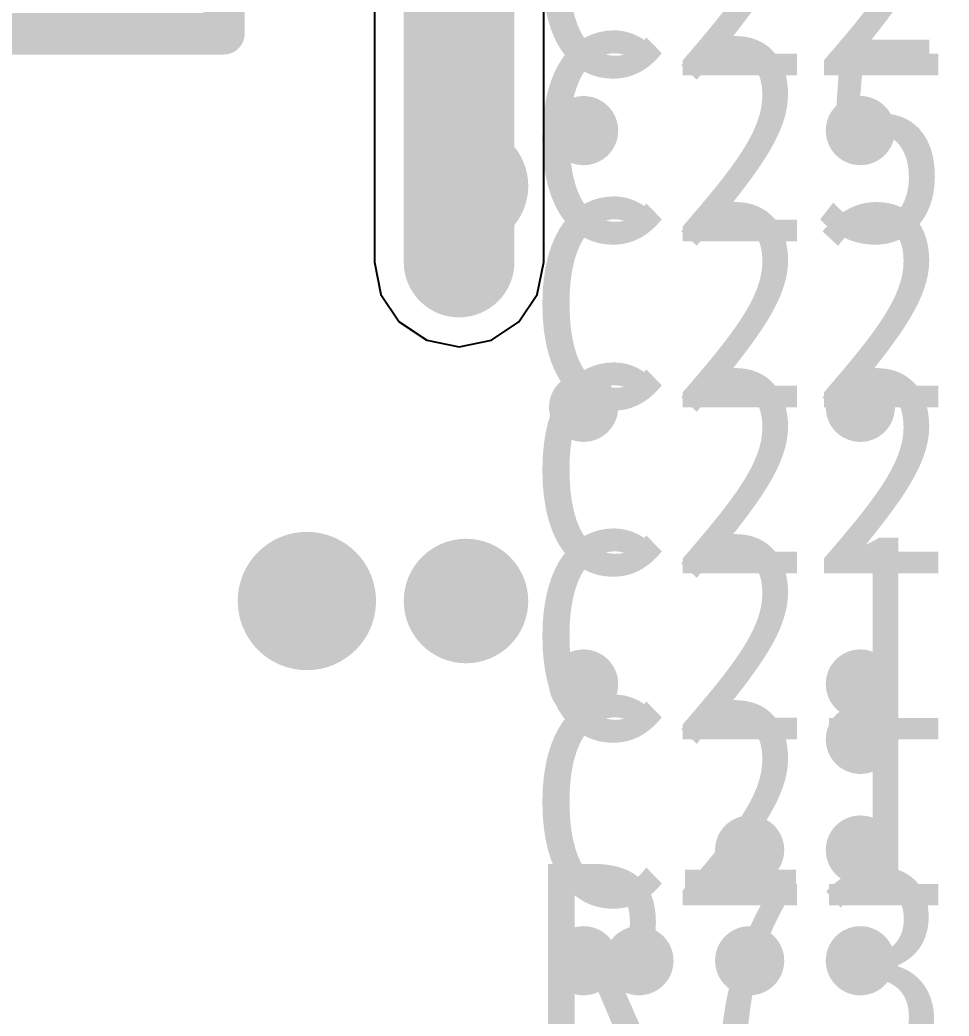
# Model space of a CAD drawing. Header units: millimetres. Extents: x 15 to 120, y 22 to 104.
# Drawn here: x 45.463 to 48.821, y 54 to 57.6 of the extents above; entities that cross this region are included whole.
import ezdxf

# ---------------------------------------------------------------- set-up
doc = ezdxf.new("R2010")
doc.units = ezdxf.units.MM
for name, color, linetype in [('BottomLayer', 5, 'Continuous'), ('BottomOverlay', 54, 'Continuous'), ('MultiLayer', 9, 'Continuous'), ('TopLayer', 1, 'Continuous'), ('TopOverlay', 2, 'Continuous')]:
    doc.layers.add(name, color=color, linetype=linetype)

msp = doc.modelspace()

# ---------------------------------------------------------------- linework, layer by layer
at = {"layer": 'BottomLayer'}
for points, const_width in [([(47.43750228, 57.19999989999999, 1), (47.56250076, 57.19999989999999, 1)], 0.12499848), ([(48.43750282, 57.19999989999999, 1), (48.56250129999999, 57.19999989999999, 1)], 0.12499848), ([(47.43750228, 56.19999936, 1), (47.56250076, 56.19999936, 1)], 0.12499848), ([(48.43750282, 56.19999936, 1), (48.56250129999999, 56.19999936, 1)], 0.12499848), ([(46.37498726, 55.49998298, 1), (46.62498421999999, 55.49998298, 1)], 0.2499995), ([(47.43750228, 55.19999882, 1), (47.56250076, 55.19999882, 1)], 0.12499848), ([(48.43750282, 55.19999882, 1), (48.56250129999999, 55.19999882, 1)], 0.12499848), ([(47.43750228, 54.20000082, 1), (47.56250076, 54.20000082, 1)], 0.12499848), ([(48.43750282, 54.20000082, 1), (48.56250129999999, 54.20000082, 1)], 0.12499848)]:
    msp.add_lwpolyline(points, format="xyb", close=True, dxfattribs=dict(at, const_width=const_width))
at = {"layer": 'BottomOverlay', "const_width": 0.1499997}
for points in [[(46.19999903999999, 57.55000174), (46.19999903999999, 71.65000148)], [(44.43000004, 57.55000174), (46.19999903999999, 57.55000174)]]:
    msp.add_lwpolyline(points, dxfattribs=at)
at = {"layer": 'BottomOverlay', "const_width": 0.07499858}
msp.add_lwpolyline([(46.16249848, 57.55000174, 1), (46.2374996, 57.55000174, 1)], format="xyb", close=True, dxfattribs=at)
msp.add_lwpolyline([(46.16249848, 57.55000174, 1), (46.2374996, 57.55000174, 1)], format="xyb", close=True, dxfattribs=at)
at = {"layer": 'MultiLayer'}
for points, const_width in [([(46.98750064, 57.27500102, 1), (47.11249912, 57.27500102, 1)], 0.12499848), ([(47.43750228, 57.19999989999999, 1), (47.56250076, 57.19999989999999, 1)], 0.12499848), ([(48.43750282, 57.19999989999999, 1), (48.56250129999999, 57.19999989999999, 1)], 0.12499848), ([(46.96250196, 57.0000003, 1), (47.18750024, 57.0000003, 1)], 0.22499828), ([(46.98750064, 56.72500212, 1), (47.11249912, 56.72500212, 1)], 0.12499848), ([(47.43750228, 56.19999936, 1), (47.56250076, 56.19999936, 1)], 0.12499848), ([(48.43750282, 56.19999936, 1), (48.56250129999999, 56.19999936, 1)], 0.12499848), ([(46.37498726, 55.49998298, 1), (46.62498421999999, 55.49998298, 1)], 0.2499995), ([(46.96250196, 55.50000076, 1), (47.18750024, 55.50000076, 1)], 0.22499828), ([(47.43750228, 55.19999882, 1), (47.56250076, 55.19999882, 1)], 0.12499848), ([(48.43750282, 55.19999882, 1), (48.56250129999999, 55.19999882, 1)], 0.12499848), ([(48.43750282, 54.99999922, 1), (48.56250129999999, 54.99999922, 1)], 0.12499848), ([(48.03750108, 54.60000002, 1), (48.16249956, 54.60000002, 1)], 0.12499848), ([(48.43750282, 54.60000002, 1), (48.56250129999999, 54.60000002, 1)], 0.12499848), ([(47.43750228, 54.20000082, 1), (47.56250076, 54.20000082, 1)], 0.12499848), ([(47.63750187999999, 54.20000082, 1), (47.76250036, 54.20000082, 1)], 0.12499848), ([(48.03750108, 54.20000082, 1), (48.16249956, 54.20000082, 1)], 0.12499848), ([(48.43750282, 54.20000082, 1), (48.56250129999999, 54.20000082, 1)], 0.12499848), ([(48.43750282, 54.20000082, 1), (48.56250129999999, 54.20000082, 1)], 0.12499848)]:
    msp.add_lwpolyline(points, format="xyb", close=True, dxfattribs=dict(at, const_width=const_width))
at = {"layer": 'TopLayer'}
for p, q in [((46.74412546, 57.85000114), (46.74412546, 57.27501372)), ((47.35587938, 57.27500355999999), (47.35587938, 57.85000114)), ((46.74412546, 57.27501372), (46.74412292, 57.27500102)), ((46.74412292, 57.27500102), (46.74412292, 56.72500212)), ((47.35587684, 57.27499086), (47.35587938, 57.27500355999999)), ((47.35587684, 56.72500212), (47.35587684, 57.27499086)), ((46.74412292, 56.72500212), (46.7674071, 56.60794876)), ((47.33259266, 56.60794876), (47.35587684, 56.72500212)), ((46.7674071, 56.60794876), (46.83371125999999, 56.5087135)), ((47.26628849999999, 56.5087135), (47.33259266, 56.60794876)), ((46.83371125999999, 56.5087135), (46.93294651999999, 56.44240934)), ((47.16705323999999, 56.44240934), (47.26628849999999, 56.5087135)), ((46.93294651999999, 56.44240934), (47.04999987999999, 56.41912516)), ((47.04999987999999, 56.41912516), (47.16705323999999, 56.44240934))]:
    msp.add_line(p, q, dxfattribs=at)
for points, const_width in [([(47.05000242, 57.27500355999999), (47.05000242, 58.25000034)], 0.3999992), ([(47.04999987999999, 56.72500212), (47.04999987999999, 57.27500102)], 0.3999992), ([(47.04999987999999, 57.27500102), (47.05000242, 57.27500355999999)], 0.2999994)]:
    msp.add_lwpolyline(points, dxfattribs=dict(at, const_width=const_width))
for points, const_width in [([(46.95000008, 57.27500102, 1), (47.14999968, 57.27500102, 1)], 0.1999996), ([(46.95000262, 57.27500355999999, 1), (47.15000222, 57.27500355999999, 1)], 0.1999996), ([(46.9750013, 57.27500102, 1), (47.12499846, 57.27500102, 1)], 0.1499997), ([(46.97500384, 57.27500355999999, 1), (47.125001, 57.27500355999999, 1)], 0.1499997), ([(46.98750064, 57.27500102, 1), (47.11249912, 57.27500102, 1)], 0.12499848), ([(46.95000008, 56.72500212, 1), (47.14999968, 56.72500212, 1)], 0.1999996), ([(46.98750064, 56.72500212, 1), (47.11249912, 56.72500212, 1)], 0.12499848), ([(46.37498726, 55.49998298, 1), (46.62498421999999, 55.49998298, 1)], 0.2499995), ([(48.43750282, 54.99999922, 1), (48.56250129999999, 54.99999922, 1)], 0.12499848), ([(48.03750108, 54.60000002, 1), (48.16249956, 54.60000002, 1)], 0.12499848), ([(48.43750282, 54.60000002, 1), (48.56250129999999, 54.60000002, 1)], 0.12499848), ([(47.63750187999999, 54.20000082, 1), (47.76250036, 54.20000082, 1)], 0.12499848), ([(48.03750108, 54.20000082, 1), (48.16249956, 54.20000082, 1)], 0.12499848), ([(48.43750282, 54.20000082, 1), (48.56250129999999, 54.20000082, 1)], 0.12499848)]:
    msp.add_lwpolyline(points, format="xyb", close=True, dxfattribs=dict(at, const_width=const_width))

# ---------------------------------------------------------------- texts
at = {"layer": 'TopOverlay'}
for s, p in [('C221', (47.30000192, 57.3999995)), ('C259', (47.30000192, 56.79999815999999)), ('C223', (47.30000192, 56.19999936)), ('C220', (47.30000192, 55.59999801999999)), ('C217', (47.30000192, 54.99999922)), ('C219', (47.30000192, 54.39999787999999)), ('R73', (47.30000192, 53.79999908))]:
    msp.add_text(s, height=0.75000104, rotation=360, dxfattribs=at).set_placement(p)

doc.saveas('drawing.dxf')
